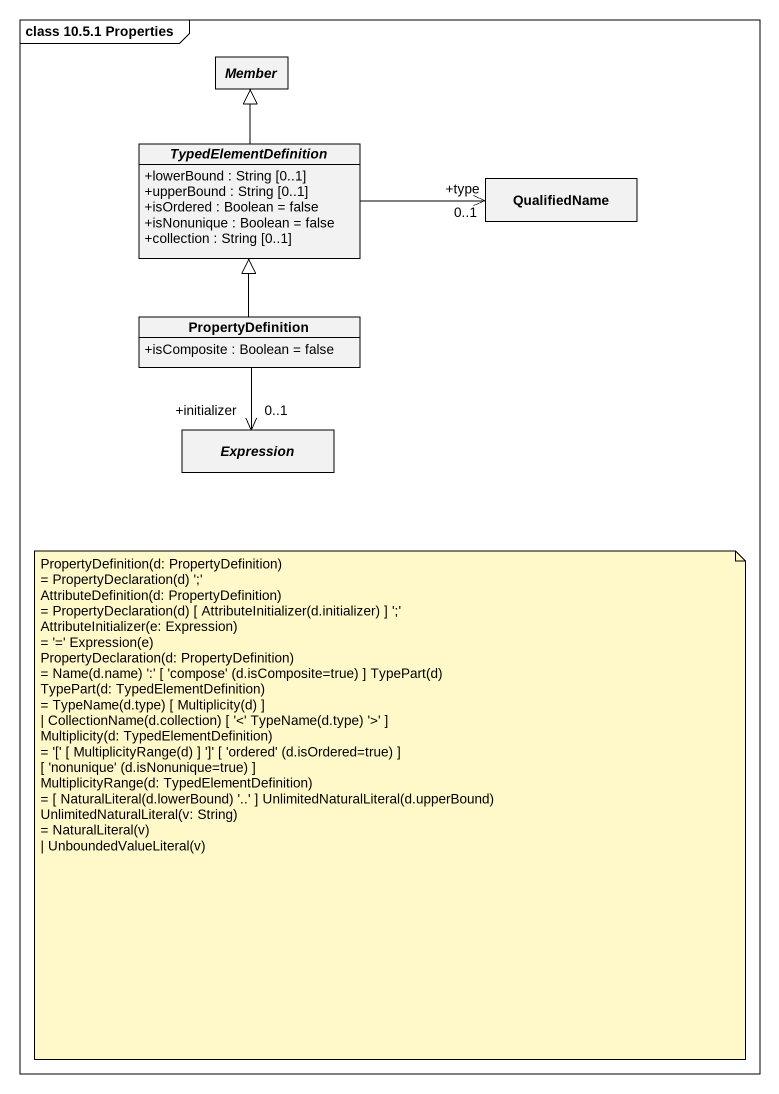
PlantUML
@startuml
mainframe class 10.5.1 Properties
hide circle
hide empty members
skinparam classAttributeIconSize 0
abstract class Member
abstract class TypedElementDefinition {
  +lowerBound : String [0..1]
  +upperBound : String [0..1]
  +isOrdered : Boolean = false
  +isNonunique : Boolean = false
  +collection : String [0..1]
}
class QualifiedName
class PropertyDefinition {
  +isComposite : Boolean = false
}
abstract class Expression
TypedElementDefinition -up-|> Member
TypedElementDefinition -right-> "+type\n0..1" QualifiedName
PropertyDefinition -up-|> TypedElementDefinition
PropertyDefinition --> "+initializer\n0..1" Expression
note as N1
  PropertyDefinition(d: PropertyDefinition)
  ~= PropertyDeclaration(d) ';'
  AttributeDefinition(d: PropertyDefinition)
  ~= PropertyDeclaration(d) [ AttributeInitializer(d.initializer) ] ';'
  AttributeInitializer(e: Expression)
  ~= '=' Expression(e)
  PropertyDeclaration(d: PropertyDefinition)
  ~= Name(d.name) ':' [ 'compose' (d.isComposite=true) ] TypePart(d)
  TypePart(d: TypedElementDefinition)
  ~= TypeName(d.type) [ Multiplicity(d) ]
  ~| CollectionName(d.collection) [ '<' TypeName(d.type) '>' ]
  Multiplicity(d: TypedElementDefinition)
  ~= '[' [ MultiplicityRange(d) ] ']' [ 'ordered' (d.isOrdered=true) ]
  [ 'nonunique' (d.isNonunique=true) ]
  MultiplicityRange(d: TypedElementDefinition)
  ~= [ NaturalLiteral(d.lowerBound) '..' ] UnlimitedNaturalLiteral(d.upperBound)
  UnlimitedNaturalLiteral(v: String)
  ~= NaturalLiteral(v)
  ~| UnboundedValueLiteral(v)
end note
@enduml
